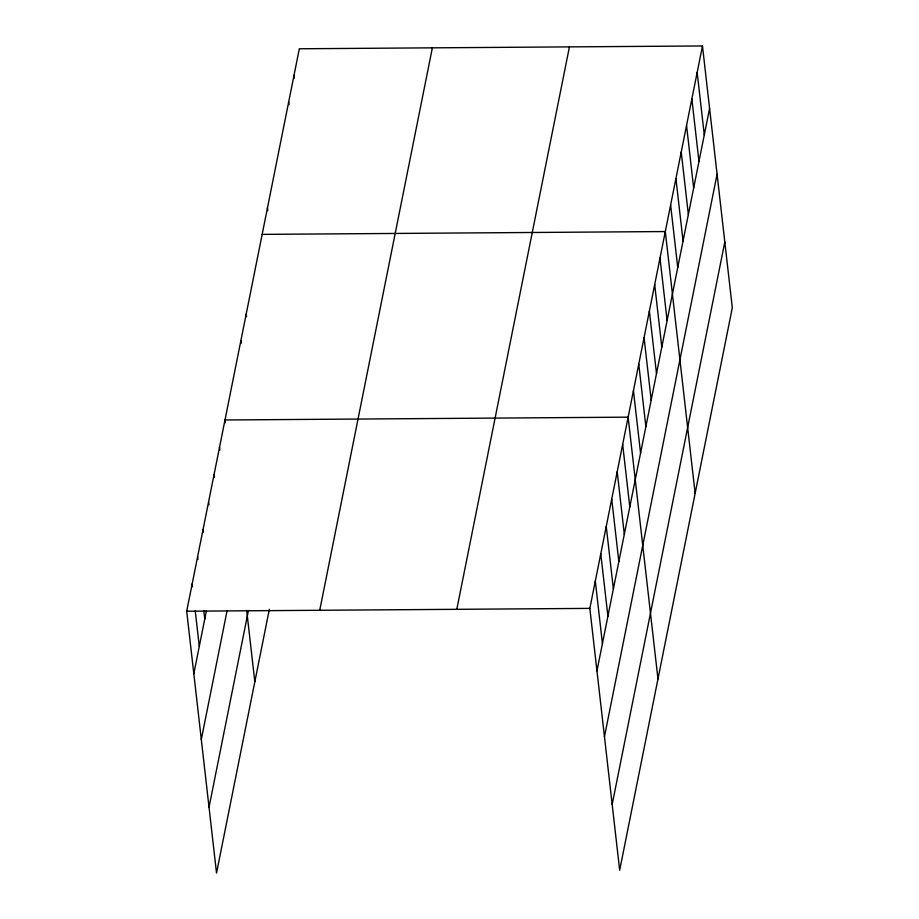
<?xml version="1.0" encoding="UTF-8"?>
<svg xmlns="http://www.w3.org/2000/svg" width="919" height="919" viewBox="0 0 919 919"><rect width="100%" height="100%" fill="white"/><g stroke="black" fill="none" stroke-linecap="round" stroke-linejoin="round"><path stroke-width="1.38" d="M269.347 609.251L216.528 873.05L186.695 611.215L299.33 48.776L702.472 45.95L732.305 307.785L619.67 870.224L589.837 608.389L702.472 45.95M193.817 673.696L206.396 610.871M201.307 739.485L227.016 611.089M209.027 807.261L248.44 610.457M319.732 610.285L432.367 47.845M456.8 609.32L569.435 46.88M596.959 670.87L709.594 108.442M604.461 736.659L717.084 174.219M612.18 804.435L724.815 241.996M262.156 234.379L665.31 231.554L695.143 493.388M186.695 611.215L589.837 608.389M697.165 72.463L704.287 134.955M691.858 98.976L698.968 161.468M686.55 125.489L693.661 187.981M681.232 152.014L688.354 214.495M675.924 178.527L683.047 241.008M670.617 205.04L677.74 267.521M659.991 258.067L667.114 320.559M654.684 284.58L661.806 347.072M649.377 311.093L656.499 373.585M644.07 337.618L651.192 400.098M638.762 364.131L645.873 426.611M633.444 390.644L640.566 453.124M657.97 678.992L628.136 417.157L224.983 419.983L225.316 422.832M622.668 444.474L629.791 506.966M617.2 471.792L624.311 534.284M611.721 499.109L618.843 561.601M606.253 526.426L613.375 588.918M600.785 553.755L607.907 616.235M595.317 581.072L602.427 643.553M294.011 75.289L294.344 78.138M288.704 101.802L289.025 104.651M267.463 207.866L267.785 210.704M246.223 313.93L246.556 316.768M240.916 340.444L241.237 343.281M246.683 610.388L254.816 681.818M219.515 447.3L219.836 450.149M214.047 474.618L214.368 477.466M208.579 501.946L208.9 504.784M203.11 529.264L203.432 532.101M197.631 556.581L197.964 559.418M203.788 610.538L204.753 619.061M192.163 583.898L192.485 586.736M195.242 610.882L199.285 646.379"/></g></svg>
